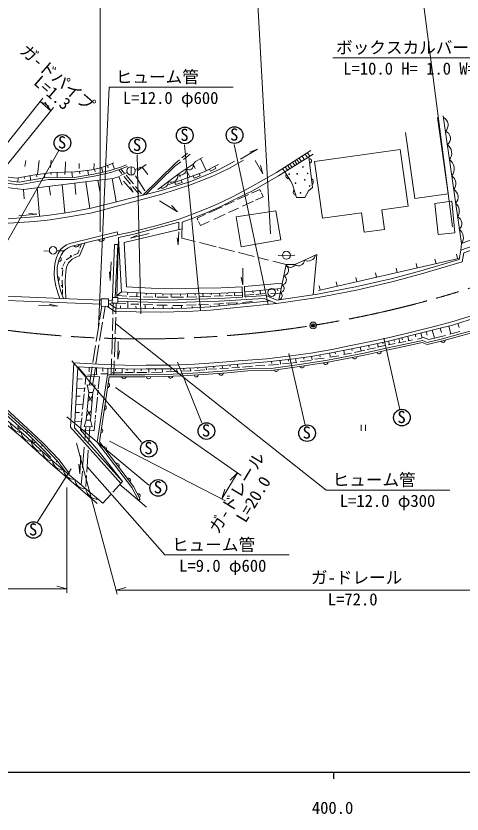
# Model space of a CAD drawing. Units: millimetres, scale not verified. Extents: x 40000 to 680000, y 20000 to 380000.
# Drawn here: x 420225 to 487313, y 198715 to 318834 of the extents above; entities that cross this region are included whole.
import ezdxf
from ezdxf.enums import TextEntityAlignment as Align

# ---------------------------------------------------------------- set-up
doc = ezdxf.new("R2010")
doc.units = ezdxf.units.MM
doc.header["$LTSCALE"] = 1000
doc.header["$PDMODE"] = 32
doc.header["$PDSIZE"] = 500
doc.linetypes.add('CHAIN', pattern=[18.5, 12, -1.5, 3.5, -1.5])
for name, color, linetype, lineweight in [('M-BGD', 7, 'Continuous', 13), ('M-BMK', 2, 'CHAIN', 13), ('M-BMK-SRVR', 3, 'Continuous', 25), ('M-STR-HTXT', 7, 'Continuous', 13), ('M-TTL-BAND', 7, 'Continuous', 25)]:
    doc.layers.add(name, color=color, linetype=linetype, lineweight=lineweight)
doc.styles.add('ＭＳ ゴシック', font='')
doc.styles.get('ＭＳ ゴシック').set_extended_font_data('MS Gothic')

msp = doc.modelspace()

# ---------------------------------------------------------------- linework, layer by layer
at = {"layer": 'M-BGD'}
for p, q in [((487213, 284564), (484489, 303793)), ((480216, 291372), (478811, 301318)), ((445563, 299433), (447991, 274485)), ((453047, 299480), (458133, 275417)), ((426661, 298598), (414474, 277162)), ((438434, 297919), (439023, 274020)), ((445163, 297464), (445999, 298165)), ((445397, 297217), (446423, 298045)), ((463735, 298019), (464065, 297518)), ((464089, 298244), (464419, 297743)), ((421715, 297103), (421561, 296177)), ((423734, 297060), (423484, 294980)), ((425534, 297135), (425422, 296004)), ((427665, 296855), (427647, 295336)), ((433697, 296703), (433685, 296454)), ((444093, 296165), (445008, 296903)), ((447973, 297357), (448841, 295559)), ((461830, 296809), (462161, 296308)), ((462158, 297018), (462489, 296517)), ((462478, 297221), (462808, 296720)), ((462819, 297438), (463150, 296937)), ((463260, 297718), (463591, 297217)), ((429718, 296641), (429718, 295884)), ((431031, 295593), (431137, 294875)), ((431989, 296651), (431953, 295749)), ((432046, 295770), (432117, 295371)), ((433089, 296016), (433280, 295306)), ((433971, 296314), (434100, 296000)), ((434724, 296629), (435049, 295783)), ((435671, 295680), (436142, 295118)), ((436003, 295794), (436483, 295222)), ((437527, 296146), (437551, 294889)), ((438130, 295729), (439012, 296094)), ((438429, 295533), (439831, 296474)), ((439214, 296060), (440074, 294997)), ((439759, 291982), (444093, 296165)), ((445834, 295700), (446372, 294622)), ((446865, 296524), (447179, 295864)), ((460324, 295853), (460655, 295352)), ((460734, 296113), (461064, 295612)), ((461093, 296341), (461423, 295840)), ((461423, 296551), (461753, 296050)), ((420535, 294479), (420528, 293862)), ((421460, 294648), (421503, 294362)), ((422348, 294810), (422420, 294129)), ((423312, 294957), (423360, 294636)), ((424470, 295108), (424555, 294484)), ((425476, 295239), (425509, 294954)), ((426426, 295294), (426425, 294562)), ((427573, 295333), (427584, 294997)), ((428649, 295370), (428715, 294543)), ((429787, 295449), (429837, 295053)), ((434709, 294349), (435288, 290842)), ((434850, 294364), (435785, 294695)), ((435696, 294664), (436189, 293344)), ((435959, 294832), (436971, 295250)), ((436517, 294671), (437464, 293542)), ((436789, 294858), (437888, 293547)), ((438212, 294784), (439624, 292523)), ((444828, 294877), (444936, 294556)), ((425209, 293214), (425394, 291878)), ((427194, 293460), (427588, 289197)), ((429056, 293691), (429204, 291945)), ((430742, 293901), (431332, 289848)), ((432560, 294111), (432835, 292449)), ((437773, 293174), (438716, 292049)), ((438190, 293188), (439125, 292074)), ((421370, 292738), (421462, 291331)), ((423412, 292991), (423759, 288697)), ((453545, 291187), (455214, 291951)), ((455673, 292162), (456898, 292723)), ((457059, 292371), (456898, 292723)), ((457398, 291632), (457139, 292195)), ((451702, 290342), (453039, 290955)), ((454303, 290214), (455946, 290966)), ((456239, 291101), (457398, 291632)), ((449246, 289217), (451229, 290125)), ((452167, 289235), (453682, 289929)), ((447456, 288396), (448730, 288980)), ((447599, 288084), (447456, 288396)), ((449959, 288223), (451680, 289012)), ((444699, 286685), (444738, 287803)), ((447956, 287305), (447682, 287904)), ((447956, 287305), (449272, 287909)), ((435430, 286354), (435549, 285868)), ((436490, 284717), (445210, 286807)), ((450332, 284084), (447838, 284719)), ((426371, 283479), (427399, 283492)), ((429836, 283876), (430084, 284524)), ((453081, 283385), (450746, 283979)), ((424408, 283455), (425252, 283465)), ((427790, 282112), (428622, 282694)), ((456040, 282632), (453691, 283230)), ((458202, 282082), (456630, 282482)), ((459643, 282795), (462148, 282832)), ((465712, 277488), (486762, 282352)), ((486630, 282321), (486475, 282990)), ((427288, 281189), (427627, 281867)), ((460846, 281409), (458881, 281909)), ((480572, 280921), (480417, 281590)), ((483400, 281575), (483245, 282243)), ((427197, 279648), (427250, 280626)), ((474466, 279511), (474312, 280179)), ((477567, 280227), (477412, 280896)), ((427203, 277918), (427180, 279054)), ((468557, 278145), (468402, 278814)), ((471489, 278823), (471335, 279491)), ((427223, 276937), (427208, 277662)), ((454242, 278055), (454280, 276523)), ((454609, 278114), (460263, 278611)), ((454609, 278114), (454648, 276543)), ((454629, 277320), (460094, 277802)), ((456960, 277526), (456993, 276983)), ((459577, 277756), (459617, 277457)), ((465988, 277552), (465833, 278220)), ((433042, 276074), (417146, 276728)), ((436090, 277335), (435422, 276738)), ((435422, 276738), (436879, 276662)), ((437057, 277250), (437021, 276934)), ((437292, 276635), (438813, 276579)), ((438408, 277157), (438395, 276595)), ((439420, 276536), (440794, 276508)), ((439844, 277082), (439830, 276840)), ((441206, 277030), (441188, 276532)), ((441430, 276526), (443140, 276489)), ((442353, 277004), (442336, 276771)), ((443557, 276976), (443548, 276489)), ((443645, 276489), (445402, 276489)), ((444989, 277000), (444989, 276781)), ((445944, 276517), (447440, 276545)), ((446025, 277025), (446042, 276519)), ((447200, 277055), (447200, 276824)), ((447842, 276545), (449543, 276592)), ((448338, 277080), (448357, 276559)), ((449608, 277105), (449596, 276848)), ((450010, 276638), (451375, 276732)), ((450854, 277129), (450893, 276699)), ((451747, 276731), (452748, 276760)), ((452007, 277169), (452008, 277004)), ((453079, 277210), (453102, 276769)), ((454641, 276825), (455978, 276926)), ((455869, 277429), (455875, 277156)), ((456289, 276926), (457666, 277038)), ((457870, 276743), (459481, 276060)), ((458572, 277068), (459955, 277135)), ((433031, 275437), (417120, 276092)), ((433120, 275137), (432798, 273088)), ((433618, 275128), (433319, 273230)), ((434704, 275677), (434136, 275436)), ((434144, 275884), (434716, 276117)), ((434868, 275612), (434816, 273967)), ((435291, 275601), (435240, 274005)), ((435539, 275595), (436731, 275569)), ((435945, 274830), (435949, 275227)), ((437058, 274806), (437059, 275866)), ((437488, 275467), (438703, 275439)), ((438294, 274779), (438267, 275153)), ((439394, 275411), (440796, 275336)), ((439645, 274774), (439657, 275397)), ((441404, 275326), (442983, 275326)), ((442352, 274774), (442342, 275326)), ((443806, 275270), (445311, 275280)), ((445110, 274843), (445122, 275279)), ((445862, 275308), (447311, 275345)), ((446724, 274911), (446724, 275101)), ((447694, 275364), (449171, 275392)), ((447960, 274984), (447958, 275369)), ((449468, 275073), (449416, 275257)), ((449975, 275476), (451442, 275532)), ((450780, 275199), (450799, 275507)), ((451825, 275588), (453573, 275654)), ((452263, 275342), (452258, 275490)), ((453407, 275452), (453379, 275646)), ((454293, 275728), (455798, 275859)), ((440883, 274769), (440920, 275012)), ((443702, 274808), (443710, 275063)), ((433244, 272754), (432811, 269997)), ((434798, 273407), (434737, 271473)), ((435224, 273493), (435145, 271013)), ((432718, 272581), (432289, 269850)), ((482807, 271524), (483154, 270348)), ((484040, 271834), (484213, 271198)), ((485327, 272164), (485649, 270992)), ((486673, 272551), (486886, 271927)), ((434720, 270922), (434625, 267941)), ((435129, 270505), (435035, 267535)), ((477979, 259594), (475539, 270361)), ((477813, 270277), (477967, 269667)), ((478280, 270394), (478355, 270090)), ((479153, 270613), (479323, 269952)), ((480273, 270893), (480374, 270521)), ((481108, 271101), (481304, 270366)), ((481936, 271307), (482092, 270768)), ((485462, 270942), (486958, 271344)), ((432193, 269244), (431786, 266656)), ((432705, 269323), (432254, 266457)), ((473241, 269250), (473333, 268951)), ((474587, 268991), (475727, 269243)), ((474616, 269537), (474720, 269020)), ((475366, 269697), (475450, 269478)), ((476204, 269327), (477241, 269542)), ((476279, 269892), (476384, 269365)), ((477057, 270087), (477133, 269852)), ((477730, 269618), (478858, 269851)), ((479205, 269921), (479882, 270096)), ((463713, 257252), (461273, 268019)), ((467378, 268074), (467527, 267491)), ((468201, 268229), (468294, 267956)), ((469493, 267879), (470671, 268065)), ((469545, 268504), (469657, 267905)), ((470749, 268749), (470799, 268486)), ((471157, 268196), (472680, 268551)), ((472002, 269001), (472132, 268424)), ((473063, 268608), (474297, 268869)), ((439081, 254702), (428629, 266941)), ((434603, 267226), (434526, 264818)), ((435016, 266930), (434949, 264817)), ((448203, 257606), (444543, 266731)), ((458652, 266834), (458698, 266542)), ((459937, 266989), (460007, 266409)), ((461164, 267136), (461216, 266853)), ((462266, 267275), (462353, 266654)), ((462997, 266813), (464623, 267000)), ((463498, 267437), (463542, 267173)), ((464698, 267597), (464780, 267069)), ((465100, 267159), (466558, 267336)), ((465949, 267820), (465997, 267534)), ((467437, 267477), (468801, 267701)), ((430737, 264632), (429505, 266043)), ((431231, 265949), (431242, 265260)), ((431689, 266036), (431260, 263306)), ((432163, 265878), (431756, 263288)), ((432323, 264848), (432330, 265889)), ((433282, 265837), (433290, 265333)), ((434041, 265807), (434055, 264979)), ((435218, 265768), (435213, 265427)), ((436206, 265734), (436201, 265143)), ((436942, 265710), (436963, 265450)), ((438002, 265674), (438022, 265159)), ((439073, 265688), (439079, 265419)), ((440199, 265700), (440211, 265165)), ((441185, 265700), (441204, 265496)), ((442232, 265700), (442246, 265232)), ((443494, 265700), (443497, 265492)), ((444417, 265742), (444442, 265319)), ((445457, 265791), (445473, 265595)), ((446456, 265424), (446448, 265838)), ((447130, 265486), (448613, 265548)), ((447562, 265900), (447570, 265713)), ((448827, 265988), (448869, 265586)), ((449180, 265654), (450389, 265723)), ((449983, 266090), (449999, 265898)), ((450881, 265760), (452208, 265847)), ((451236, 266201), (451274, 265786)), ((452414, 266306), (452429, 266098)), ((452700, 265891), (453915, 265953)), ((453561, 266407), (453592, 265937)), ((454314, 265984), (455816, 266103)), ((456271, 266159), (457679, 266234)), ((458212, 266271), (459707, 266374)), ((460324, 266467), (462455, 266663)), ((430611, 263348), (430737, 264632)), ((430996, 264791), (432442, 264853)), ((432965, 264953), (433968, 264972)), ((434688, 265143), (436250, 265143)), ((436587, 265151), (437850, 265160)), ((438423, 265172), (439914, 265185)), ((440593, 265180), (442207, 265237)), ((442824, 265261), (444587, 265324)), ((445111, 265367), (446588, 265430)), ((430195, 264188), (429415, 264237)), ((430552, 262752), (429345, 262814)), ((430248, 259650), (430475, 261961)), ((430504, 262261), (430569, 262928)), ((432583, 262524), (432512, 261809)), ((429874, 261622), (429285, 261615)), ((432480, 261482), (432249, 259162)), ((430313, 260318), (429224, 260382)), ((440206, 248218), (427893, 258487)), ((429796, 259130), (429161, 259130)), ((430152, 258669), (430204, 259208)), ((432210, 258765), (432148, 258147)), ((430061, 257745), (429094, 257775)), ((472159, 257311), (472159, 256414)), ((472782, 257311), (472782, 256414)), ((435996, 248455), (428451, 256925)), ((436259, 248743), (429047, 256839)), ((430736, 257026), (430573, 254935)), ((431344, 257004), (431183, 254705)), ((430496, 253955), (430250, 250806)), ((431098, 253493), (430865, 250173)), ((423465, 242689), (428551, 250647)), ((430211, 250305), (430051, 248253)), ((430830, 249671), (430712, 247992)), ((434786, 247137), (436259, 248743)), ((435862, 248310), (439877, 244920)), ((433306, 245522), (434493, 246817)), ((438908, 246102), (438642, 245963))]:
    msp.add_line(p, q, dxfattribs=at)
for points in [[(395553, 302810), (401224, 298094), (402972, 296440), (403813, 295879), (404785, 295337), (405729, 294963), (406514, 294692), (407309, 294599), (412222, 294711), (413750, 294669), (415685, 294473), (420690, 293842), (425090, 294573), (429016, 294540), (431946, 295003), (434413, 295564), (436082, 296139), (436867, 296447)], [(459401, 275543), (465658, 276447), (471420, 277562), (476972, 278845), (481241, 280001), (487340, 281810), (487592, 283198), (493586, 285343), (496147, 286414), (501177, 288602), (504689, 290264), (507865, 291904), (511103, 293692), (515961, 296362), (519494, 298549), (523343, 301094), (526697, 303386)], [(480216, 291372), (485253, 292042), (483605, 303550)], [(395298, 302502), (400959, 297795), (402292, 296533), (403657, 295623), (404657, 295065), (405625, 294682), (406463, 294370), (407338, 294258), (412233, 294358), (413765, 294330), (415640, 294075), (420698, 293437), (425138, 294210), (429038, 294240), (432003, 294708), (434496, 295275), (436185, 295857), (436976, 296168)], [(397369, 302321), (404393, 296330), (405332, 295835), (406445, 295377), (407398, 295124), (408351, 295059), (413417, 295283), (420306, 294437), (422764, 294886), (425708, 295269), (429054, 295384), (430419, 295505), (431652, 295683), (432961, 295973), (434232, 296403), (434924, 296720)], [(444754, 288274), (446780, 289002), (449089, 289927), (451023, 290750), (452883, 291666), (455503, 293049), (459405, 295269), (464592, 298564)], [(445245, 287813), (446993, 288441), (449313, 289399), (451240, 290263), (453116, 291194), (455791, 292523), (459714, 294755), (464914, 298057)], [(453976, 297257), (456537, 298790), (455378, 298342)], [(459481, 276060), (465575, 276940), (471316, 278051), (476850, 279330), (481105, 280482), (486903, 282202), (487152, 283571), (493401, 285808), (495983, 286882), (500972, 289059), (504468, 290712), (507629, 292345), (510862, 294130), (515709, 296794), (517557, 297938)], [(431541, 289886), (442091, 292577), (446367, 293888), (449532, 295150), (450773, 295706), (452193, 296491), (453081, 296996)], [(431664, 289196), (442170, 292035), (446481, 293401), (449669, 294685), (450979, 295281), (452419, 295994), (454429, 297116)], [(439305, 291867), (444191, 296651), (444823, 297180)], [(441551, 292729), (444771, 295131), (446865, 296524), (447229, 296935), (448267, 297524)], [(456223, 297059), (457331, 295068), (456980, 296344)], [(460655, 295352), (461521, 294034), (461802, 293455), (462400, 291492), (463662, 291510), (464232, 292511), (464830, 293015), (464260, 297642)], [(443228, 293481), (448506, 295397), (450684, 296453)], [(450139, 296189), (450292, 295874), (449497, 295481), (449312, 295788)], [(411552, 293282), (413661, 293596), (421370, 292738), (431429, 293986), (434850, 294364)], [(447767, 295129), (447918, 294761), (447020, 294406), (446865, 294801)], [(436412, 293993), (437857, 292298), (437440, 293096)], [(445051, 294143), (445207, 293771), (444216, 293481), (444111, 293801)], [(441812, 291028), (444504, 289346), (443635, 290285)], [(408319, 287909), (411845, 287899), (419035, 288322), (423010, 288617), (425288, 288862), (428078, 289269), (431541, 289886)], [(408317, 287009), (408620, 287008), (419081, 287624), (423073, 287920), (425376, 288168), (428190, 288578), (431664, 289196)], [(420653, 288767), (423364, 289001), (422177, 289122)], [(435415, 276463), (435658, 285508), (437747, 285966), (444738, 287803)], [(435549, 285868), (437690, 286358), (441448, 287311), (444754, 288274)], [(447159, 284892), (445161, 285400), (445245, 287813)], [(426841, 276329), (426498, 277181), (426217, 278181), (426030, 279275), (425974, 280022), (426012, 281023), (426124, 281798), (426320, 282462), (426554, 283069), (426928, 283677), (427311, 284013), (427806, 284369), (428311, 284602), (435430, 286354)], [(440262, 286073), (437458, 285372), (438430, 285821)], [(444717, 286327), (444623, 284402), (444492, 285448)], [(487152, 283571), (487213, 284564), (491777, 286324)], [(427389, 276307), (426972, 277342), (426706, 278291), (426509, 279324), (426429, 280051), (426445, 280986), (426576, 281697), (426775, 282313), (427004, 282847), (427314, 283351), (427622, 283622), (428059, 283935), (428477, 284128), (435549, 285868)], [(454262, 277255), (451110, 277134), (447755, 277069), (443820, 276970), (440548, 277045), (437688, 277195), (436090, 277335), (435654, 285368)], [(454242, 278055), (451087, 277934), (447737, 277868), (443819, 277771), (440578, 277845), (437744, 277993), (436851, 278071), (436490, 284717)], [(427743, 276292), (427608, 278906), (427711, 280337), (427814, 281000), (428150, 281682), (428683, 282243), (429235, 282524), (429795, 282720), (430604, 284652)], [(428879, 282807), (429522, 283059), (429738, 283621)], [(435123, 276470), (435540, 284421), (435021, 284449), (434725, 276481)], [(459738, 276097), (460846, 281409), (462164, 281409), (465473, 282951), (464943, 276849)], [(434524, 281837), (434411, 279033), (434281, 280342)], [(454351, 280888), (454369, 278383), (454089, 279542)], [(435547, 275913), (443137, 275678), (447259, 275805), (450736, 275931), (454885, 276155), (457563, 276323), (459401, 275543)], [(435560, 276312), (443137, 276079), (447245, 276204), (450717, 276330), (454280, 276523)], [(453027, 276768), (453077, 276768), (454272, 276822)], [(454648, 276543), (454862, 276554), (457870, 276743)], [(423609, 275294), (426513, 275150), (425242, 275437)], [(428451, 256925), (428933, 266625), (433490, 266376), (438074, 266222), (439799, 266250), (443514, 266250), (447061, 266418), (450706, 266656), (453636, 266916), (457940, 267252), (461558, 267687), (464558, 268079), (467782, 268654), (470320, 269173), (473601, 269832), (476166, 270379), (478900, 271066), (483513, 272215), (485756, 272790), (488237, 273561), (491841, 274697), (494360, 275637)], [(429047, 256839), (429505, 266043), (433466, 265827), (438070, 265672), (439803, 265700), (443527, 265700), (447092, 265869), (448578, 265966), (453678, 266418), (457990, 266755), (461620, 267191), (464634, 267585), (467876, 268163), (470419, 268683), (473702, 269342), (476279, 269892), (479022, 270581), (483635, 271731), (485892, 272309), (488387, 273084), (492003, 274224), (494376, 275109)], [(433986, 275122), (435076, 274349), (438288, 274279), (442001, 274265), (445928, 274363), (449507, 274575), (453456, 274954), (459401, 275543)], [(434306, 275508), (435240, 274845), (438294, 274779), (441995, 274765), (445907, 274863), (449468, 275073), (453407, 275452), (458442, 275950)], [(438642, 245963), (437662, 247840), (432453, 254677), (433978, 264821), (439614, 264797), (442614, 264853), (445123, 264979), (448460, 265148), (451951, 265400), (455048, 265704), (458611, 265779), (463504, 266480), (467100, 267005), (469988, 267594), (472806, 268113), (475918, 268814), (479269, 269515), (481344, 269978), (482073, 269711), (484176, 270202), (487055, 270978), (490046, 271800), (492821, 272632), (494433, 273185)], [(438908, 246102), (437916, 248002), (432769, 254758), (434236, 264519), (439616, 264497), (442624, 264553), (445139, 264680), (448479, 264848), (451973, 265101), (455102, 265442), (458638, 265479), (463546, 266183), (467151, 266710), (470045, 267300), (472866, 267819), (475982, 268521), (479332, 269222), (481323, 269666), (482054, 269399), (484249, 269911), (487133, 270688), (490128, 271512), (492913, 272346), (494442, 272871)], [(480597, 270201), (481523, 270417), (482329, 270155), (484820, 270737)], [(435584, 269842), (435556, 267193), (435780, 268426)], [(410664, 264429), (412208, 263652), (414704, 262072), (415947, 261231), (417619, 259825), (422278, 255640), (424026, 253901), (425472, 252364)], [(410751, 264683), (412091, 264024), (413422, 263261), (414577, 262557), (416277, 261402), (417835, 260112), (422445, 255873), (424176, 254262), (426492, 251836), (427680, 250243)], [(410883, 264953), (412231, 264289), (413574, 263520), (414739, 262809), (416458, 261642), (418033, 260339), (422652, 256091), (424400, 254442), (426721, 252015), (428281, 249939)], [(430737, 264632), (432782, 264524), (432604, 262736)], [(410160, 263224), (411800, 262442), (413770, 261253), (415802, 259854), (421028, 255489), (425351, 251545), (432412, 245466)], [(410390, 263774), (412053, 262951), (414034, 261782), (416111, 260247), (421357, 255866), (425680, 251922), (433306, 245522)], [(431186, 262163), (430769, 258003), (431427, 257974), (431798, 262145)], [(431699, 256458), (429942, 256531), (430120, 258352)], [(430769, 258003), (430474, 257035), (431666, 256993), (431427, 257974)], [(432129, 257956), (431979, 256447), (431799, 256454)], [(429942, 256531), (432582, 253411), (436259, 248743)], [(429976, 252668), (429826, 249911), (429695, 251359)]]:
    msp.add_lwpolyline(points, dxfattribs=at)
for points in [[(465148, 296939), (477997, 298740), (479193, 290208), (475258, 289656), (475670, 286711), (472601, 286281), (472188, 289225), (466344, 288406)], [(483207, 290619), (483711, 285961), (486247, 286202), (485770, 290983)], [(453350, 288594), (459290, 289508), (460047, 285127), (454102, 284103)], [(434725, 276481), (435562, 276459), (435539, 275595), (434702, 275617)], [(433045, 276272), (433026, 275138), (434131, 275120), (434150, 276254)], [(430946, 263318), (432149, 263274), (431798, 262145), (431186, 262163)]]:
    msp.add_lwpolyline(points, close=True, dxfattribs=at)
at = {"layer": 'M-BGD', "lineweight": 25}
for centre in [(445617, 300851), (453100, 300898), (427215, 299719), (438488, 299337), (478275, 258380), (448867, 256353), (464009, 256038), (440208, 253703), (441628, 247804), (422859, 241464)]:
    msp.add_circle(centre, 1250, dxfattribs=at)
at = {"layer": 'M-BGD'}
for centre, radius in [((437539, 295517), 628), ((463406, 296101), 53.3), ((461303, 295019), 53.3), ((462509, 295063), 53.3), ((464088, 295138), 53.3), ((462284, 293670), 53.3), ((463649, 294166), 53.3), ((464406, 293241), 53.3), ((463013, 292212), 53.3), ((425810, 283558), 566), ((428472, 282731), 53.3), ((460896, 282814), 605), ((427165, 280822), 53.3), ((427095, 278234), 53.3), ((458680, 277217), 594), ((421945, 256228), 53.3), ((424143, 254157), 53.3), ((426392, 251766), 53.3)]:
    msp.add_circle(centre, radius, dxfattribs=at)
for centre, radius, start, end in [((483940, 302422), 1285, 313.01238, 63.11151), ((484404, 300389), 1169, 306.78858, 69.33532), ((484228, 298188), 1538, 320.81757, 55.30632), ((464345, 297016), 343, 275.70841, 98.34649), ((484502, 295842), 1652, 319.89381, 56.23008), ((444945, 295761), 891, 243.39984, 4.97646), ((446260, 296315), 640, 228.18812, 19.07388), ((443617, 294749), 953, 240.42047, 13.02605), ((461260, 294803), 455, 149.92365, 276.72569), ((464452, 293869), 496, 310.12474, 63.93016), ((484991, 293620), 1393, 319.94534, 56.17855), ((442201, 293872), 946, 250.5786, 2.86792), ((462371, 292297), 436, 135.25778, 258.64067), ((485438, 291591), 1292, 314.74718, 61.37671), ((485365, 289487), 1540, 325.74499, 50.3789), ((486138, 287587), 1148, 311.93341, 64.19048), ((485950, 285491), 1566, 323.69014, 52.43375), ((433045, 285410), 498, 211.75785, 355.88938), ((429284, 284575), 494, 223.05645, 344.59078), ((426666, 282220), 360, 264.22663, 56.54445), ((464128, 283145), 1193, 243.55935, 346.42126), ((460362, 280575), 851, 279.12506, 57.31662), ((461505, 281734), 735, 206.2405, 333.7595), ((462705, 282120), 893, 232.74598, 357.23463), ((426347, 279250), 396, 306.5696, 71.10411), ((460164, 279081), 734, 273.45306, 62.98862), ((459989, 277819), 573, 268.95856, 67.48311), ((459629, 276719), 632, 279.92749, 56.51419), ((484445, 270036), 344, 206.80122, 3.36244), ((474818, 268330), 344, 204.41205, 0.97328), ((466797, 266729), 344, 200.03703, 356.59826), ((471159, 267576), 344, 202.14961, 358.71083), ((459362, 265654), 344, 199.87247, 356.4337), ((463258, 266212), 344, 199.87247, 356.4337), ((436451, 264580), 344, 191.48184, 348.04307), ((440185, 264578), 344, 192.79021, 349.35144), ((443500, 264667), 344, 194.59775, 351.15898), ((447349, 264861), 344, 194.6058, 351.16703), ((451082, 265106), 344, 195.85406, 352.41529), ((433975, 263253), 344, 273.17335, 69.73457), ((430888, 261260), 426, 289.46588, 59.0747), ((431893, 261165), 426, 110.11504, 239.72386), ((433470, 259891), 344, 273.17335, 69.73457), ((430696, 259091), 426, 289.46588, 59.0747), ((431700, 258996), 426, 110.11504, 239.72386), ((420970, 257818), 1641, 189.77986, 270.48359), ((420898, 257048), 400, 156.29274, 299.8437), ((422575, 256401), 1606, 187.9932, 268.42612), ((432942, 256382), 344, 273.17335, 69.73457), ((424284, 255035), 1769, 187.79572, 267.4476), ((423067, 255032), 400, 153.37813, 296.92909), ((433517, 253660), 344, 319.0192, 115.58043), ((425664, 253344), 1461, 183.00394, 272.37325), ((427244, 252059), 1530, 186.54893, 273.43747), ((435423, 251159), 344, 319.0192, 115.58043), ((429030, 250796), 1715, 188.86001, 271.1264), ((430528, 249146), 1465, 182.51551, 277.4709), ((437128, 248921), 344, 319.0192, 115.58043), ((432567, 247948), 1866, 187.83199, 272.15441), ((438581, 246576), 344, 309.29372, 105.85495)]:
    msp.add_arc(centre, radius, start, end, dxfattribs=at)
at = {"layer": 'M-BMK'}
msp.add_arc((439331, 432296), 162067, 254.85986, 304.80629, dxfattribs=at)
at = {"layer": 'M-BMK-SRVR', "lineweight": 13}
msp.add_circle((464932, 272264), 500, dxfattribs=at)
at = {"layer": 'M-BMK-SRVR'}
msp.add_point((464932, 272264), dxfattribs=at)
at = {"layer": 'M-STR-HTXT'}
for p, q in [((432907, 286354), (432907, 331994)), ((458492, 286031), (455936, 332348)), ((485868, 287083), (479994, 332344)), ((467889, 312543), (493006, 312543)), ((432632, 272037), (434263, 308124)), ((434263, 308124), (452871, 308124)), ((408201, 286234), (424246, 306461)), ((423850, 305961), (425449, 304576)), ((423850, 305961), (425229, 305262)), ((425449, 304576), (424561, 305841)), ((410082, 285525), (425849, 305071)), ((466876, 247486), (435194, 272547)), ((435188, 262918), (454076, 249693)), ((434311, 254840), (451750, 245867)), ((429322, 254519), (435435, 231807)), ((442611, 237717), (430923, 250998)), ((451183, 246159), (453554, 250058)), ((453554, 250058), (452455, 248972)), ((427883, 247865), (427883, 231994)), ((451183, 246159), (451642, 247635)), ((466876, 247486), (485484, 247486)), ((442611, 237717), (461331, 237717)), ((330517, 232631), (427883, 232631)), ((427883, 232631), (426383, 233006)), ((435270, 232422), (436770, 232797)), ((435270, 232422), (507318, 232422))]:
    msp.add_line(p, q, dxfattribs=at)
at = {"layer": 'M-TTL-BAND'}
for p, q in [((40000, 205000), (579000, 205000)), ((468000, 205000), (468000, 204000))]:
    msp.add_line(p, q, dxfattribs=at)

# ---------------------------------------------------------------- texts
at = {"layer": 'M-BGD', "style": 'ＭＳ ゴシック'}
for p in [(444938, 299477), (452422, 299525), (426536, 298345), (437809, 297963), (477596, 257006), (448189, 254980), (463330, 254664), (439530, 252330), (440949, 246431), (422180, 240090)]:
    msp.add_text('S', height=1833, dxfattribs=at).set_placement(p, align=Align.BOTTOM_LEFT)
at = {"layer": 'M-STR-HTXT', "style": 'ＭＳ ゴシック'}
for s, p in [('ボックスカルバート', (468365, 312619)), ('L=10.0 H= 1.0 W=1.0', (469446, 309452)), ('ヒューム管', (435230, 308201)), ('L=12.0 φ600', (436312, 305034)), ('ヒューム管', (467843, 247562)), ('L=12.0 φ300', (468925, 244395)), ('ヒューム管', (443689, 237794)), ('L=9.0 φ600', (444771, 234627)), ('ガ-ドレール', (464585, 232848)), ('L=72.0', (467124, 229564))]:
    msp.add_text(s, height=1833, dxfattribs=at).set_placement(p, align=Align.BOTTOM_LEFT)
for s, rotation, p in [('ガ-ドパイプ', 319.086, (420313, 312974)), ('L=1.3', 319.086, (422395, 308220)), ('ガ-ドレール', 58.696, (451120, 240477)), ('L=20.0', 58.696, (455234, 242139))]:
    msp.add_text(s, height=1833, rotation=rotation, dxfattribs=at).set_placement(p, align=Align.BOTTOM_LEFT)
at = {"layer": 'M-TTL-BAND', "style": 'ＭＳ ゴシック'}
msp.add_text('400.0', height=1833, dxfattribs=at).set_placement((467844, 198195), align=Align.BOTTOM_CENTER)

doc.saveas('drawing.dxf')
